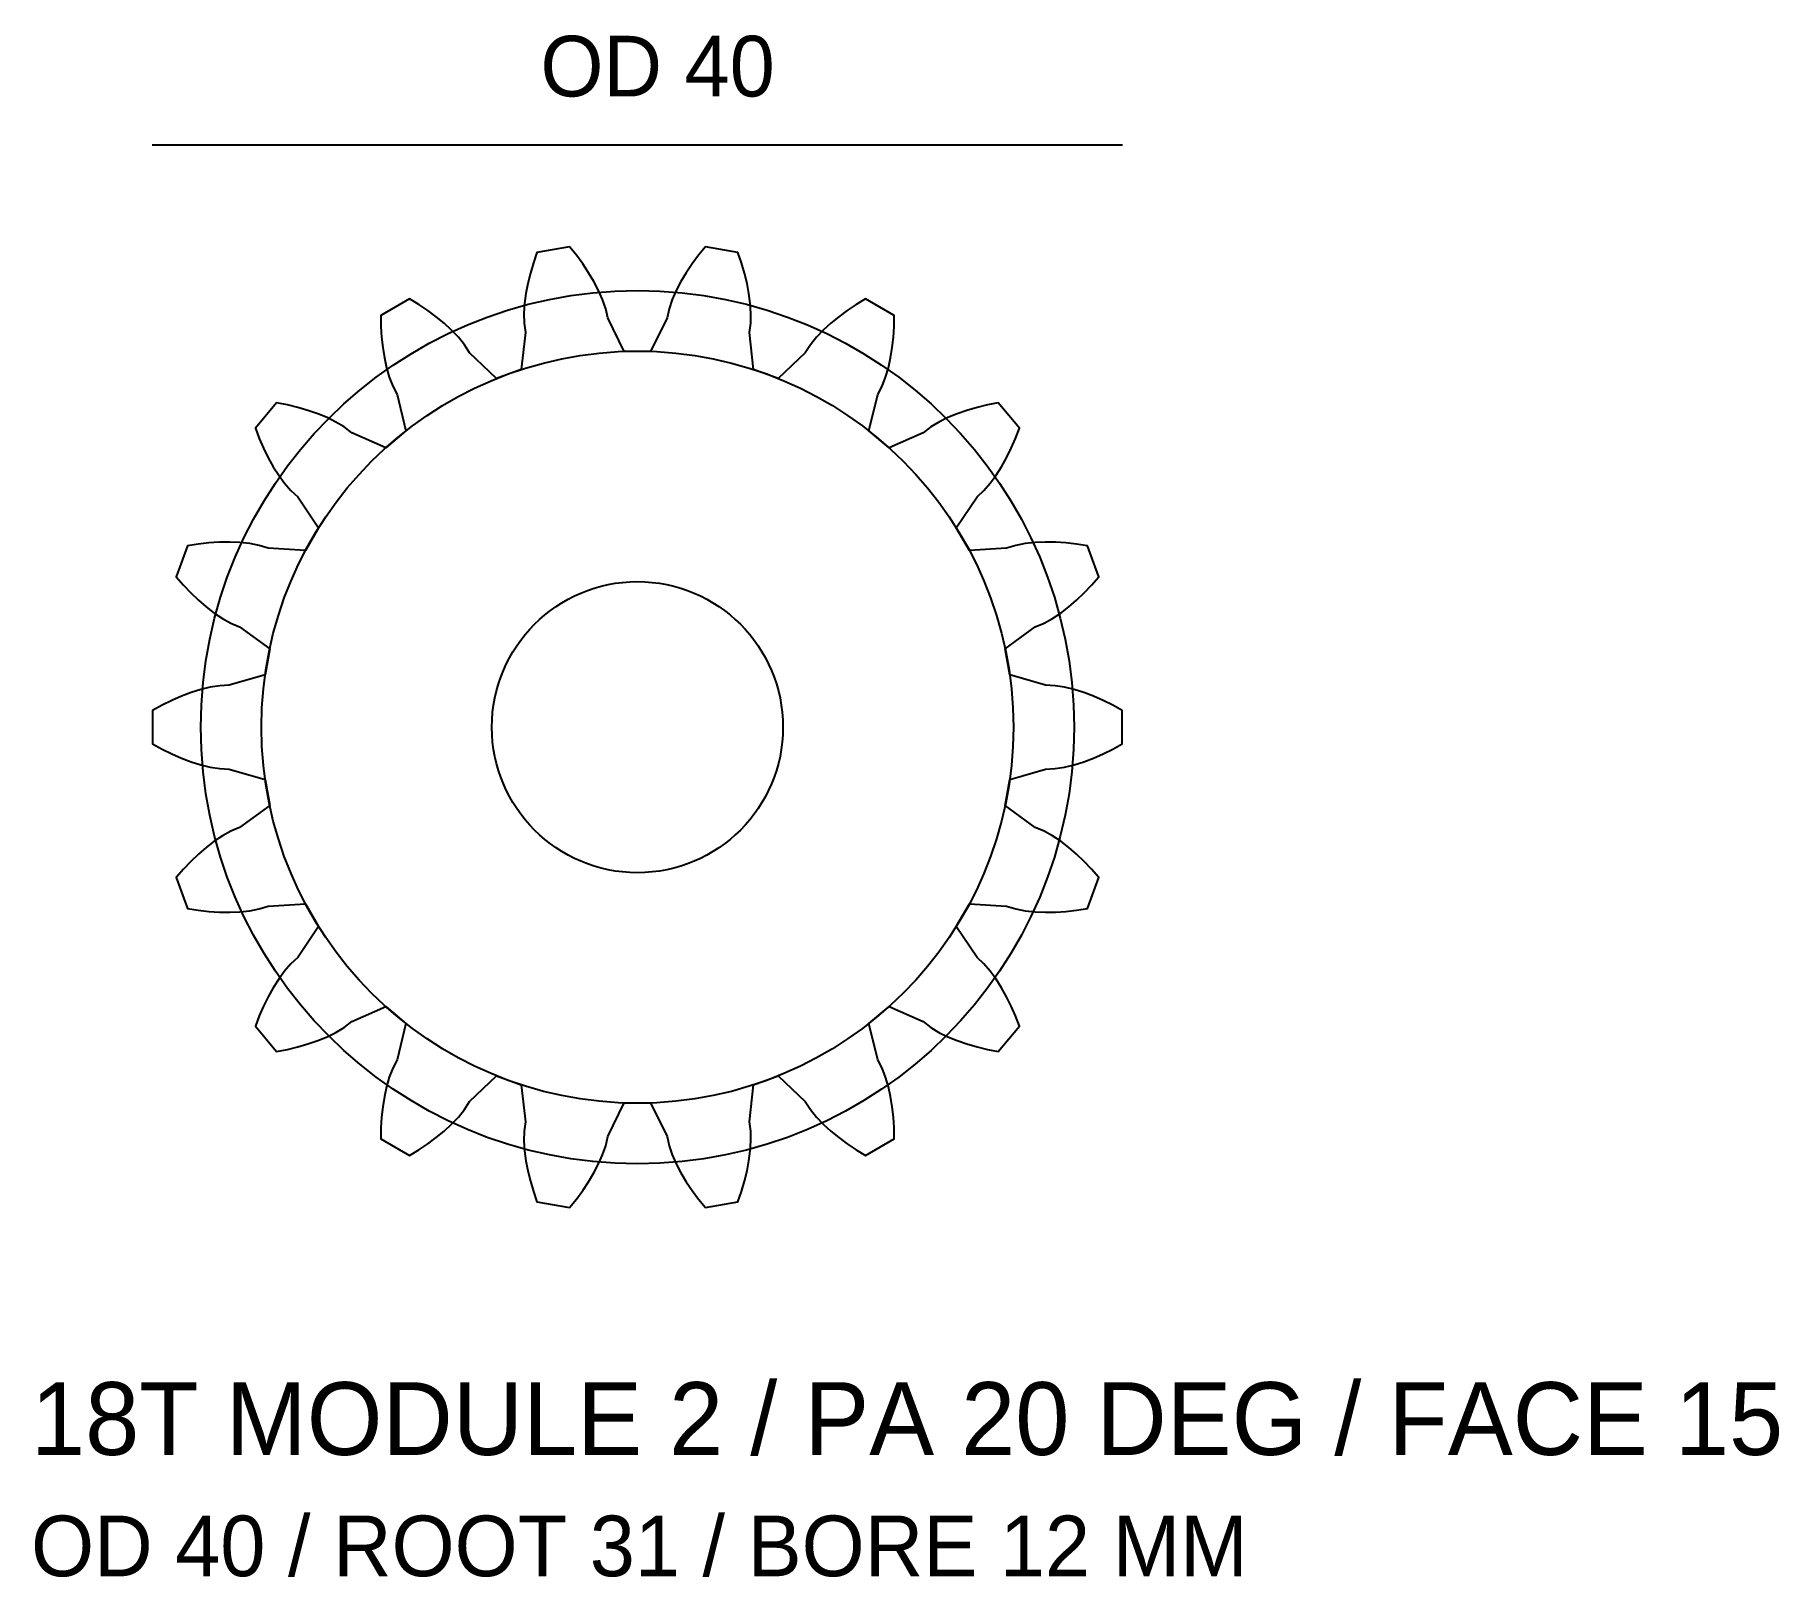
# Model space of a CAD drawing. Header units: millimetres. Extents: x -24.8 to 47.1, y -35 to 28.5.
import ezdxf

# ---------------------------------------------------------------- set-up
doc = ezdxf.new("R2010")
doc.units = ezdxf.units.MM
for name, color, linetype in [('LABEL', 2, 'Continuous'), ('OUTLINE', 7, 'Continuous'), ('REFERENCE', 8, 'Continuous')]:
    doc.layers.add(name, color=color, linetype=linetype)

msp = doc.modelspace()

# ---------------------------------------------------------------- linework, layer by layer
at = {"layer": 'OUTLINE'}
msp.add_lwpolyline([(15.349, -2.157), (16.826, -1.725), (17.216, -1.709), (17.609, -1.645), (18.005, -1.549), (18.402, -1.424), (18.8, -1.273), (19.197, -1.098), (19.594, -0.901), (19.988, -0.682), (19.988, 0.682), (19.594, 0.901), (19.197, 1.098), (18.8, 1.273), (18.402, 1.424), (18.005, 1.549), (17.609, 1.645), (17.216, 1.709), (16.826, 1.725), (15.349, 2.157), (15.161, 3.223), (16.402, 4.134), (16.762, 4.282), (17.11, 4.476), (17.449, 4.703), (17.779, 4.956), (18.101, 5.234), (18.415, 5.534), (18.72, 5.855), (19.016, 6.196), (18.55, 7.477), (18.104, 7.548), (17.664, 7.598), (17.231, 7.626), (16.806, 7.632), (16.39, 7.613), (15.984, 7.569), (15.593, 7.494), (15.221, 7.376), (13.686, 7.277), (13.145, 8.214), (13.999, 9.494), (14.286, 9.757), (14.547, 10.058), (14.788, 10.387), (15.012, 10.738), (15.22, 11.109), (15.412, 11.498), (15.589, 11.904), (15.75, 12.326), (14.874, 13.37), (14.431, 13.285), (14, 13.181), (13.583, 13.059), (13.182, 12.919), (12.797, 12.76), (12.432, 12.579), (12.089, 12.375), (11.781, 12.137), (10.372, 11.519), (9.543, 12.214), (9.907, 13.709), (10.088, 14.054), (10.23, 14.427), (10.344, 14.819), (10.434, 15.225), (10.502, 15.645), (10.55, 16.076), (10.577, 16.518), (10.584, 16.97), (9.404, 17.651), (9.017, 17.419), (8.647, 17.174), (8.298, 16.918), (7.968, 16.649), (7.661, 16.367), (7.38, 16.073), (7.128, 15.764), (6.919, 15.435), (5.806, 14.371), (4.79, 14.741), (4.621, 16.271), (4.673, 16.657), (4.678, 17.056), (4.652, 17.463), (4.597, 17.875), (4.518, 18.293), (4.415, 18.715), (4.29, 19.14), (4.142, 19.566), (2.8, 19.803), (2.515, 19.452), (2.252, 19.096), (2.011, 18.735), (1.794, 18.37), (1.601, 18), (1.437, 17.627), (1.306, 17.251), (1.223, 16.87), (0.541, 15.491), (-0.541, 15.491), (-1.223, 16.87), (-1.306, 17.251), (-1.437, 17.627), (-1.601, 18), (-1.794, 18.37), (-2.011, 18.735), (-2.252, 19.096), (-2.515, 19.452), (-2.8, 19.803), (-4.142, 19.566), (-4.29, 19.14), (-4.415, 18.715), (-4.518, 18.293), (-4.597, 17.875), (-4.652, 17.463), (-4.678, 17.056), (-4.673, 16.657), (-4.621, 16.271), (-4.79, 14.741), (-5.806, 14.371), (-6.919, 15.435), (-7.128, 15.764), (-7.38, 16.073), (-7.661, 16.367), (-7.968, 16.649), (-8.298, 16.918), (-8.647, 17.174), (-9.017, 17.419), (-9.404, 17.651), (-10.584, 16.97), (-10.577, 16.518), (-10.55, 16.076), (-10.502, 15.645), (-10.434, 15.225), (-10.344, 14.819), (-10.23, 14.427), (-10.088, 14.054), (-9.907, 13.709), (-9.543, 12.214), (-10.372, 11.519), (-11.781, 12.137), (-12.089, 12.375), (-12.432, 12.579), (-12.797, 12.76), (-13.182, 12.919), (-13.583, 13.059), (-14, 13.181), (-14.431, 13.285), (-14.874, 13.37), (-15.75, 12.326), (-15.589, 11.904), (-15.412, 11.498), (-15.22, 11.109), (-15.012, 10.738), (-14.788, 10.387), (-14.547, 10.058), (-14.286, 9.757), (-13.999, 9.494), (-13.145, 8.214), (-13.686, 7.277), (-15.221, 7.376), (-15.593, 7.494), (-15.984, 7.569), (-16.39, 7.613), (-16.806, 7.632), (-17.231, 7.626), (-17.664, 7.598), (-18.104, 7.548), (-18.55, 7.477), (-19.016, 6.196), (-18.72, 5.855), (-18.415, 5.534), (-18.101, 5.234), (-17.779, 4.956), (-17.449, 4.703), (-17.11, 4.476), (-16.762, 4.282), (-16.402, 4.134), (-15.161, 3.223), (-15.349, 2.157), (-16.826, 1.725), (-17.216, 1.709), (-17.609, 1.645), (-18.005, 1.549), (-18.402, 1.424), (-18.8, 1.273), (-19.197, 1.098), (-19.594, 0.901), (-19.988, 0.682), (-19.988, -0.682), (-19.594, -0.901), (-19.197, -1.098), (-18.8, -1.273), (-18.402, -1.424), (-18.005, -1.549), (-17.609, -1.645), (-17.216, -1.709), (-16.826, -1.725), (-15.349, -2.157), (-15.161, -3.223), (-16.402, -4.134), (-16.762, -4.282), (-17.11, -4.476), (-17.449, -4.703), (-17.779, -4.956), (-18.101, -5.234), (-18.415, -5.534), (-18.72, -5.855), (-19.016, -6.196), (-18.55, -7.477), (-18.104, -7.548), (-17.664, -7.598), (-17.231, -7.626), (-16.806, -7.632), (-16.39, -7.613), (-15.984, -7.569), (-15.593, -7.494), (-15.221, -7.376), (-13.686, -7.277), (-13.145, -8.214), (-13.999, -9.494), (-14.286, -9.757), (-14.547, -10.058), (-14.788, -10.387), (-15.012, -10.738), (-15.22, -11.109), (-15.412, -11.498), (-15.589, -11.904), (-15.75, -12.326), (-14.874, -13.37), (-14.431, -13.285), (-14, -13.181), (-13.583, -13.059), (-13.182, -12.919), (-12.797, -12.76), (-12.432, -12.579), (-12.089, -12.375), (-11.781, -12.137), (-10.372, -11.519), (-9.543, -12.214), (-9.907, -13.709), (-10.088, -14.054), (-10.23, -14.427), (-10.344, -14.819), (-10.434, -15.225), (-10.502, -15.645), (-10.55, -16.076), (-10.577, -16.518), (-10.584, -16.97), (-9.404, -17.651), (-9.017, -17.419), (-8.647, -17.174), (-8.298, -16.918), (-7.968, -16.649), (-7.661, -16.367), (-7.38, -16.073), (-7.128, -15.764), (-6.919, -15.435), (-5.806, -14.371), (-4.79, -14.741), (-4.621, -16.271), (-4.673, -16.657), (-4.678, -17.056), (-4.652, -17.463), (-4.597, -17.875), (-4.518, -18.293), (-4.415, -18.715), (-4.29, -19.14), (-4.142, -19.566), (-2.8, -19.803), (-2.515, -19.452), (-2.252, -19.096), (-2.011, -18.735), (-1.794, -18.37), (-1.601, -18), (-1.437, -17.627), (-1.306, -17.251), (-1.223, -16.87), (-0.541, -15.491), (0.541, -15.491), (1.223, -16.87), (1.306, -17.251), (1.437, -17.627), (1.601, -18), (1.794, -18.37), (2.011, -18.735), (2.252, -19.096), (2.515, -19.452), (2.8, -19.803), (4.142, -19.566), (4.29, -19.14), (4.415, -18.715), (4.518, -18.293), (4.597, -17.875), (4.652, -17.463), (4.678, -17.056), (4.673, -16.657), (4.621, -16.271), (4.79, -14.741), (5.806, -14.371), (6.919, -15.435), (7.128, -15.764), (7.38, -16.073), (7.661, -16.367), (7.968, -16.649), (8.298, -16.918), (8.647, -17.174), (9.017, -17.419), (9.404, -17.651), (10.584, -16.97), (10.577, -16.518), (10.55, -16.076), (10.502, -15.645), (10.434, -15.225), (10.344, -14.819), (10.23, -14.427), (10.088, -14.054), (9.907, -13.709), (9.543, -12.214), (10.372, -11.519), (11.781, -12.137), (12.089, -12.375), (12.432, -12.579), (12.797, -12.76), (13.182, -12.919), (13.583, -13.059), (14, -13.181), (14.431, -13.285), (14.874, -13.37), (15.75, -12.326), (15.589, -11.904), (15.412, -11.498), (15.22, -11.109), (15.012, -10.738), (14.788, -10.387), (14.547, -10.058), (14.286, -9.757), (13.999, -9.494), (13.145, -8.214), (13.686, -7.277), (15.221, -7.376), (15.593, -7.494), (15.984, -7.569), (16.39, -7.613), (16.806, -7.632), (17.231, -7.626), (17.664, -7.598), (18.104, -7.548), (18.55, -7.477), (19.016, -6.196), (18.72, -5.855), (18.415, -5.534), (18.101, -5.234), (17.779, -4.956), (17.449, -4.703), (17.11, -4.476), (16.762, -4.282), (16.402, -4.134), (15.161, -3.223)], close=True, dxfattribs=at)
msp.add_circle((0, 0), 6, dxfattribs=at)
at = {"layer": 'REFERENCE'}
msp.add_line((-20, 24), (20, 24), dxfattribs=at)
for radius in [18, 15.5]:
    msp.add_circle((0, 0), radius, dxfattribs=at)

# ---------------------------------------------------------------- texts
at = {"layer": 'LABEL'}
for s, height, p in [('OD 40', 2.5, (-4, 26)), ('18T MODULE 2 / PA 20 DEG / FACE 15', 3, (-25, -30)), ('OD 40 / ROOT 31 / BORE 12 MM', 2.5, (-25, -35))]:
    msp.add_text(s, height=height, dxfattribs=at).set_placement(p)

doc.saveas('drawing.dxf')
